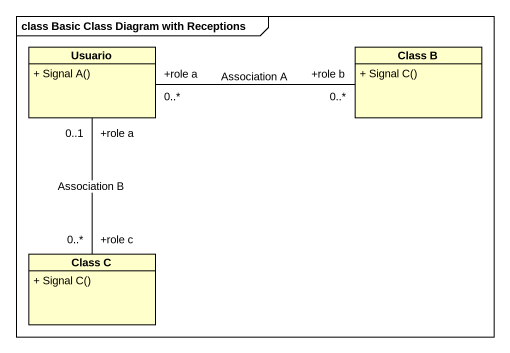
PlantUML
@startuml
mainframe class Basic Class Diagram with Receptions
hide circle
hide empty members
skinparam classAttributeIconSize 0
class Usuario {
  + Signal A()
}
class "Class B" as Class_B {
  + Signal C()
}
class "Class C" as Class_C {
  + Signal C()
}
Usuario "+role a\n0..*" -right- "+role b\n0..*" Class_B : Association A
Usuario "+role a\n0..1" -- "+role c\n0..*" Class_C : Association B
@enduml
